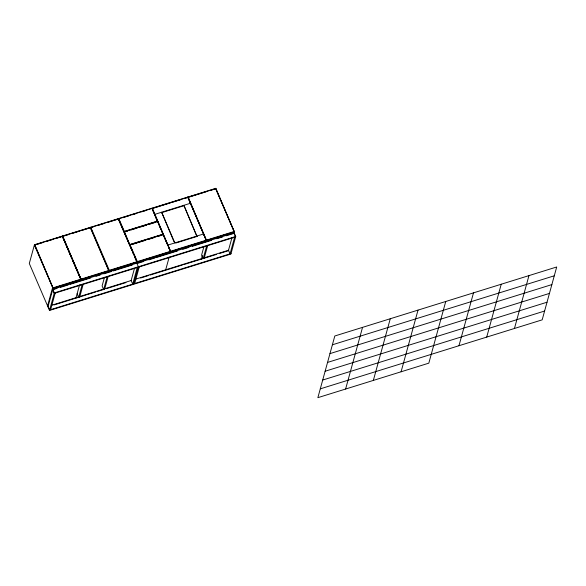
<?xml version="1.0" encoding="UTF-8"?>
<svg xmlns="http://www.w3.org/2000/svg" width="586" height="586" viewBox="0 0 586 586"><rect width="100%" height="100%" fill="white"/><g stroke="black" fill="none" stroke-linecap="round" stroke-linejoin="round"><path stroke-width="0.88" d="M34.669 244.677L53.099 288.239L80.839 279.61L80.963 279.148L62.409 236.055L34.669 244.677L53.099 288.239M62.409 236.055L71.558 258.067M62.556 236.436L62.687 235.968L90.449 227.331L108.879 270.893L81.117 279.522L62.556 236.436L68.635 234.547M47.569 305.899L52.637 287.448M47.971 306.83L53.033 288.378L34.369 245.029L29.3 263.48L49.524 310.434L230.921 254.016L235.733 236.495L234.18 232.891L52.777 289.308L54.33 292.912L49.524 310.434M50.645 309.65L55.201 293.066M90.449 227.331L90.325 227.8L81.644 230.496M137.197 262.081L137.329 261.62L170.614 251.262L170.489 251.731L137.197 262.081L118.497 218.615L90.757 227.236L90.625 227.705L93.225 226.899M75.931 298.127L79.549 284.95M81.117 279.522L62.687 235.968M83.161 284.371L79.689 297.021L78.692 297.329L82.165 284.686M118.497 218.615L118.365 219.076L107.963 222.314M118.643 218.988L118.768 218.527L152.052 208.177L170.709 251.665L206.323 240.59L187.894 197.028L152.279 208.103L170.709 251.665M104.418 277.53L102.103 285.961L103.656 289.565L104.652 289.257L108.124 276.607M103.656 289.565L107.128 276.922M109.311 270.329L109.186 270.798L136.926 262.169L137.051 261.7L109.311 270.329L90.757 227.236M124.313 231.397L124.188 231.866L157.473 221.508L157.597 221.047L124.313 231.397L118.768 218.527M124.276 232.071L124.4 231.602L157.685 221.252L160.674 228.958M129.821 244.941L124.4 231.602M129.909 245.146L130.033 244.677L163.318 234.327M134.494 268.315L131.139 280.533L132.692 284.137L137.249 267.553M136.692 263.634L136.824 263.173L138.377 266.776L133.564 284.291M152.052 208.177L157.121 220.71M134.692 283.514L139.248 266.93M154.821 214.776L154.953 214.308L190.567 203.232L190.435 203.701M168.036 245.461L168.167 244.992L203.781 233.917L203.65 234.385M165.574 270.249L169.193 257.071M206.323 240.59L187.894 197.028M187.989 197.423L188.113 196.962L215.853 188.333L234.283 231.888L206.543 240.516L188.113 196.962M215.853 188.333L215.721 188.802L211.392 190.15M203.935 246.581L201.621 255.013L203.174 258.616L204.177 258.301L207.649 245.659M201.408 259.107L202.375 255.591M203.174 258.616L206.646 245.966M231.858 238.033L228.503 250.251L230.056 253.855L234.605 237.271M233.953 233.719L234.437 231.961L215.765 188.611L214.769 188.919M345.608 389.038L362.536 327.362M373.341 380.417L390.276 318.74M401.08 371.788L418.016 310.111M445.748 301.482L428.82 363.159L317.868 397.667L334.804 335.99L556.7 266.982L542.182 319.846L320.286 388.855M458.97 345.725L473.488 292.861M486.71 337.096L501.228 284.232M514.449 328.475L528.96 275.603M35.365 244.714L61.325 236.641M63.325 236.019L62.328 236.334L80.993 279.683M64.196 235.748L151.972 208.455M152.968 208.14L187.806 197.306L206.477 240.656M188.809 196.999L213.905 189.19M36.273 244.611L42.346 242.721M45.811 241.644L53.612 239.213M55.348 238.678L61.413 236.788M72.1 233.462L79.908 231.038M98.426 225.28L104.498 223.391M122.914 217.662L128.883 215.809M132.297 214.747L136.567 213.421M141.687 211.824L145.951 210.499M153.019 208.301L170.394 202.895M172.13 202.36L181.682 199.387M185.161 198.302L187.762 197.497M188.853 197.16L206.191 191.769M161.34 212.747L184.356 205.591M125.126 231.8L127.689 231.009M131.103 229.946L137.08 228.086M140.494 227.024L146.463 225.171M149.877 224.108L155.854 222.248M129.946 244.472L163.23 234.122M130.671 244.677L162.249 234.854M131.616 244.611L137.585 242.758M139.292 242.223L145.269 240.37M148.683 239.308L154.66 237.447M158.074 236.385L162.337 235.059M175.851 243.029L197.57 236.275M53.231 287.77L80.963 279.148M81.242 279.061L109.011 270.424M170.834 251.196L206.448 240.121M206.675 240.048L234.407 231.426M53.033 288.378L234.437 231.961M56.981 288.429L52.652 289.777L54.205 293.381L235.601 236.964L234.056 233.36L226.233 235.792M60.446 287.352L68.247 284.921M69.976 284.386L90.771 277.918M95.972 276.299L100.301 274.951M103.773 273.874L111.567 271.45M113.303 270.915L132.363 264.982M137.564 263.363L143.651 261.473M148.866 259.854L154.946 257.957M156.689 257.422L177.551 250.933M182.766 249.306L188.853 247.417M192.325 246.332L211.451 240.385M216.666 238.766L222.753 236.876M54.33 292.912L235.733 236.495M51.561 305.284L131.271 280.489M135.615 279.141L228.628 250.215M54.037 304.94L86.281 294.912M87.827 294.428L95.774 291.96M97.357 291.469L103.539 289.543M106.125 288.737L125.975 282.569M140.618 278.013L148.529 275.552M150.082 275.068L182.429 265.011M183.931 264.542L216.329 254.463M219.757 253.401L228.503 250.683M231.052 253.548L49.649 309.965L48.096 306.361M332.379 344.802L554.283 275.794M329.962 353.614L551.858 284.598M327.545 362.426L549.441 293.41M325.127 371.231L547.024 302.222M322.703 380.043L544.606 311.034M216.08 189.63L233.924 231.06M174.848 242.912L161.633 212.227L174.005 241.718M152.331 209.283L170.643 251.797M161.37 230.569L162.41 232.979M163.194 234.796L167.706 245.278M168.402 246.889L169.442 249.314M130.033 244.677L137.329 261.62M118.409 218.886L137.08 262.235M118.724 219.904L130.143 246.428M130.854 248.083L131.931 250.566M132.641 252.222L133.711 254.712M134.428 256.368L136.926 262.169M90.684 228.628L108.879 270.893M72.276 259.723L73.345 262.206M74.056 263.868L80.839 279.61M77.14 293.725L78.692 297.329M183.879 205.312L196.969 236.458L183.879 205.312"/></g></svg>
